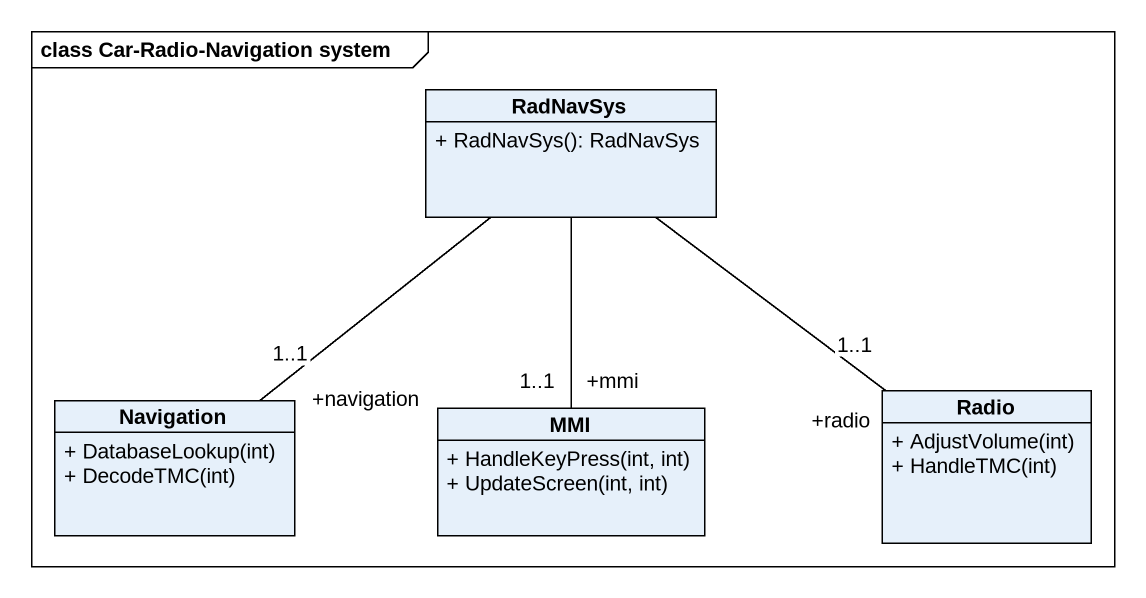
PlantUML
@startuml
mainframe class Car-Radio-Navigation system
hide circle
hide empty members
skinparam classAttributeIconSize 0
class RadNavSys {
  + RadNavSys(): RadNavSys
}
class Navigation {
  + DatabaseLookup(int)
  + DecodeTMC(int)
}
class MMI {
  + HandleKeyPress(int, int)
  + UpdateScreen(int, int)
}
class Radio {
  + AdjustVolume(int)
  + HandleTMC(int)
}
Navigation "+navigation\n1..1" -up- RadNavSys
MMI "+mmi\n1..1" -up- RadNavSys
Radio "+radio\n1..1" -up- RadNavSys
@enduml
